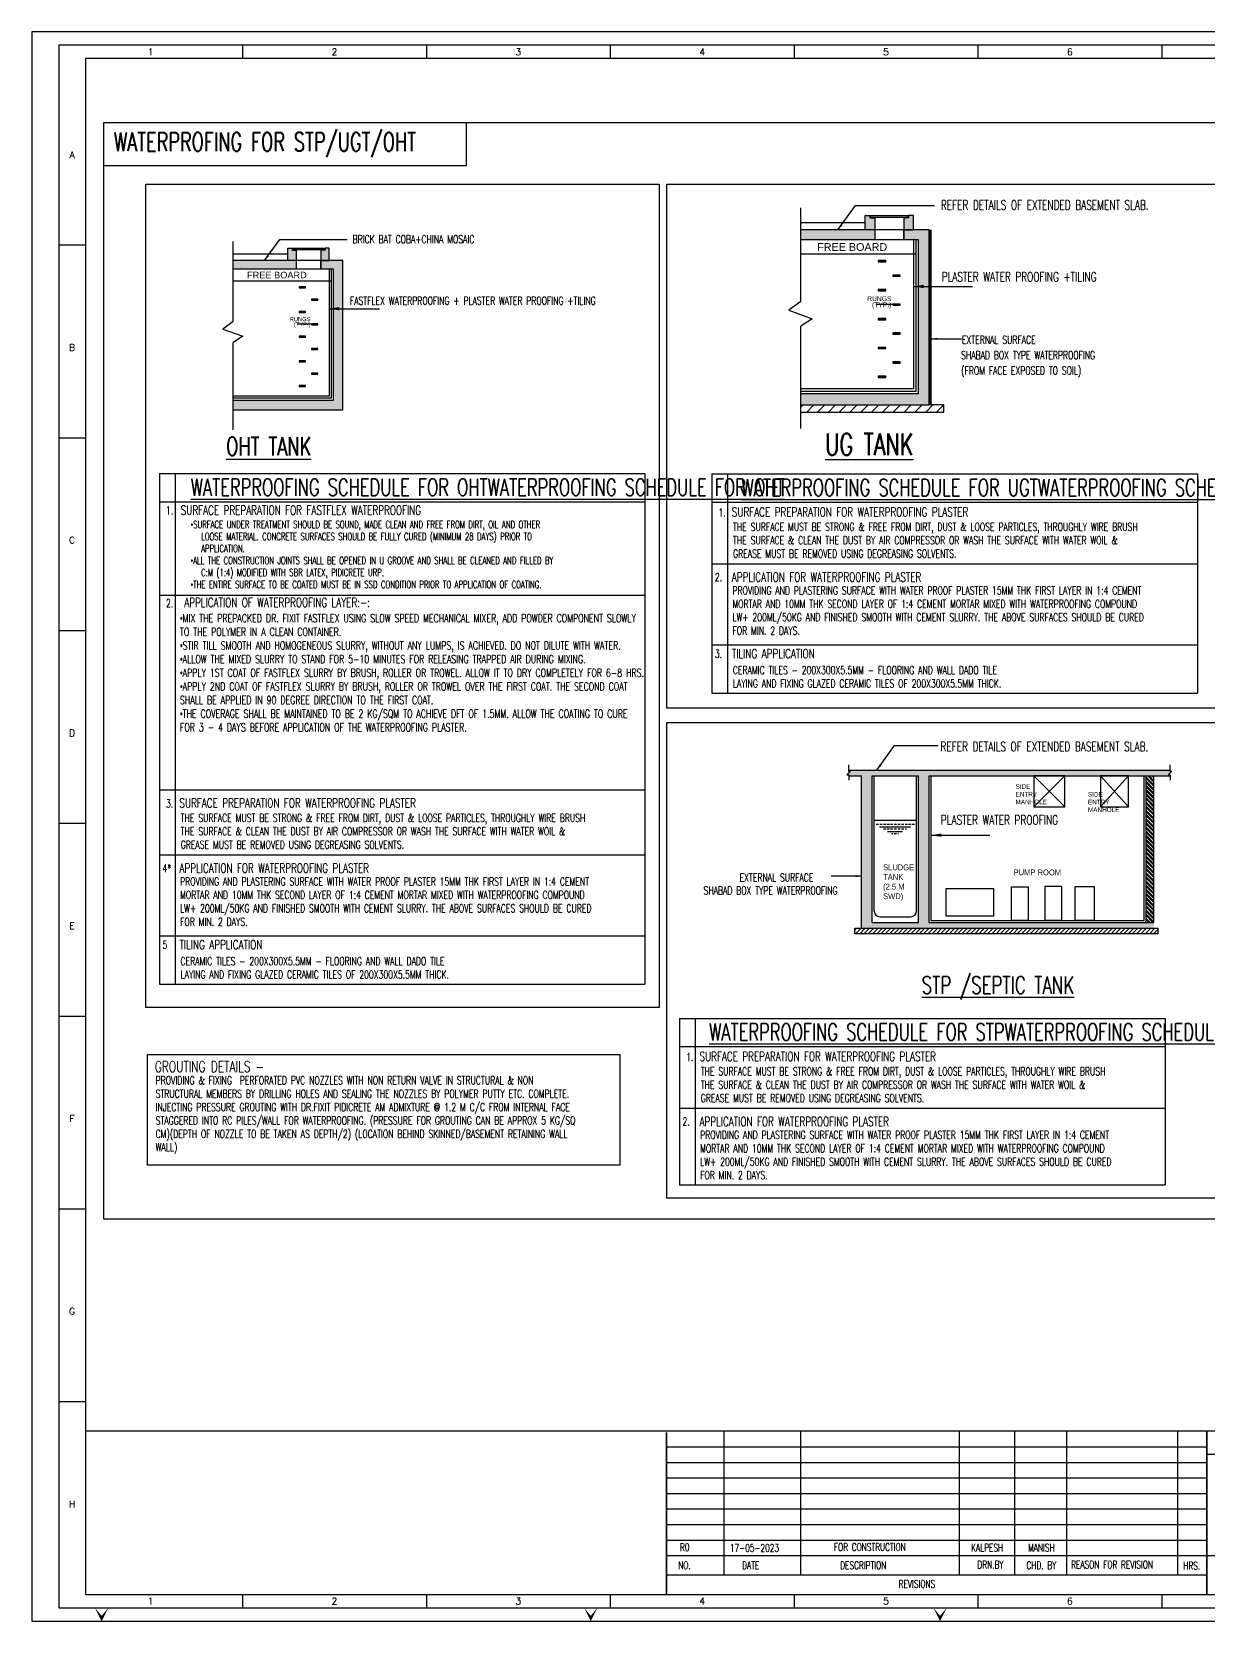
# Model space of a CAD drawing. Header units: inches. Extents: x 119838 to 336563, y 211485 to 250849.
# Drawn here: x 247053 to 275640, y 212218 to 250849 of the extents above; entities that cross this region are included whole.
import ezdxf
from ezdxf.enums import TextEntityAlignment as Align

# ---------------------------------------------------------------- set-up
doc = ezdxf.new("R2010")
doc.units = ezdxf.units.IN
doc.header["$MEASUREMENT"] = 0
for name, color, linetype, lineweight in [('002-Walls', 7, 'Continuous', 30), ('A- BLD-LINE', 7, 'Continuous', 50), ('RL', 231, 'Continuous', 25)]:
    doc.layers.add(name, color=color, linetype=linetype, lineweight=lineweight)
for name, color, linetype in [('009-Columns', 3, 'Continuous'), ('011-Hatch', 251, 'Continuous'), ('BEAM', 4, 'Continuous'), ('Column', 1, 'Continuous'), ('ele-1', 136, 'Continuous'), ('LINE WORK', 4, 'Continuous'), ('NORMAL TEXT', 4, 'Continuous'), ('PL-WATER TANK', 1, 'Continuous'), ('PNA', 8, 'Continuous'), ('S-BRECK LINE', 8, 'Continuous'), ('S-DIM-1', 5, 'Continuous'), ('S-TEXT-1', 4, 'Continuous'), ('S-TITIL', 6, 'Continuous'), ('TABLE FRAME', 5, 'Continuous'), ('TEXT (SHEET)', 4, 'Continuous')]:
    doc.layers.add(name, color=color, linetype=linetype)
doc.styles.add('ARIAL', font='arial.ttf')
doc.styles.add('ARIAL-200', font='arial.ttf', dxfattribs={"width": 0.9, "height": 2})
doc.styles.add('DIMTEXT', font='simplex.shx', dxfattribs={"width": 0.75})
doc.styles.add('ROMANS', font='simplex.shx', dxfattribs={"width": 0.7})
doc.styles.add('ROMANT', font='simplex.shx', dxfattribs={"width": 0.8})
doc.dimstyles.new('dim100', dxfattribs={"dimtxt": 250, "dimasz": 250, "dimexe": 200, "dimexo": 200, "dimgap": 100, "dimtad": 1, "dimdec": 0, "dimzin": 0, "dimdsep": 46, "dimtxsty": 'ROMANS', "dimcen": 0, "dimclrd": 5, "dimclre": 5, "dimclrt": 4, "dimadec": 0, "dimazin": 0, "dimtfac": 1, "dimtdec": 0, "dimtix": 1, "dimtofl": 0, "dimtmove": 2, "dimatfit": 3, "dimfxl": 0, "dimtolj": 1, "dimtzin": 0, "dimlwd": -1, "dimlwe": -1, "dimarcsym": 0})
doc.dimstyles.new('KIRAN', dxfattribs={"dimtxt": 400, "dimasz": 400, "dimexe": 100, "dimexo": 100, "dimgap": 70, "dimtad": 1, "dimdec": 0, "dimzin": 0, "dimdsep": 46, "dimtxsty": 'ROMANT', "dimsah": 1, "dimcen": 0, "dimdle": 100, "dimclrd": 5, "dimclre": 5, "dimclrt": 4, "dimadec": 0, "dimazin": 0, "dimtfac": 1, "dimtdec": 0, "dimtmove": 0, "dimatfit": 3, "dimfxl": 0, "dimfrac": 1, "dimtolj": 1, "dimtzin": 0, "dimarcsym": 0})
doc.dimstyles.new('Mak - U.G. SLEEVE DIM', dxfattribs={"dimscale": 150, "dimtxt": 1, "dimasz": 0.75, "dimexe": 0.3, "dimexo": 0.5, "dimgap": 0.3, "dimtad": 1, "dimdec": 0, "dimrnd": 1, "dimzin": 3, "dimdsep": 46, "dimtxsty": 'DIMTEXT', "dimblk": 'OBLIQUE', "dimcen": 2, "dimdle": 0.3, "dimclrt": 2, "dimadec": 0, "dimazin": 0, "dimtfac": 1, "dimtdec": 0, "dimtix": 1, "dimtmove": 2, "dimatfit": 3, "dimfxl": 0, "dimtolj": 1, "dimtzin": 0, "dimarcsym": 0})

# ---------------------------------------------------------------- blocks, each defined once
blk = doc.blocks.new('FOLDER')
at = {"layer": 'PNA'}
for points in [[(-1250, 2500), (0, 0), (0, 1000)], [(1250, 2500), (0, 0), (0, 1000)]]:
    blk.add_solid(points, dxfattribs=at)
blk = doc.blocks.new('FRP. RUNGS SEC1')
at = {"layer": 'RL', "extrusion": (-2.46732e-11, -2.51086e-08, 1)}
for p, q in [((-79, -4, 0), (-62, 12, 0)), ((-79, 10, 0), (-55, -13, 0)), ((-71, -13, 0), (-45, 12, 0)), ((-64, 12, 0), (-38, -13, 0)), ((-54, -13, 0), (-29, 12, 0)), ((-47, 12, 0), (-22, -13, 0)), ((-37, -13, 0), (-12, 12, 0)), ((-30, 12, 0), (-5, -13, 0)), ((-21, -13, 0), (5, 12, 0)), ((-14, 12, 0), (12, -13, 0)), ((-4, -13, 0), (22, 12, 0)), ((3, 12, 0), (29, -13, 0)), ((13, -13, 0), (39, 12, 0)), ((20, 12, 0), (46, -13, 0)), ((30, -13, 0), (56, 12, 0)), ((37, 12, 0), (63, -13, 0)), ((47, -13, 0), (72, 12, 0)), ((53, 13, 0), (79, -12, 0)), ((64, -13, 0), (79, 2, 0)), ((71, 12, 0), (79, 4, 0))]:
    blk.add_line(p, q, dxfattribs=at)
at = {"layer": 'RL', "elevation": 0}
blk.add_lwpolyline([(-79, -13), (79, -13), (79, 12), (-79, 12)], close=True, dxfattribs=at)
blk = doc.blocks.new('_Oblique')
at = {"color": 0, "linetype": 'ByBlock', "lineweight": -2}
blk.add_line((-0.5, -0.5), (0.5, 0.5), dxfattribs=at)

msp = doc.modelspace()

# ---------------------------------------------------------------- hatches: boundary and pattern name
h = msp.add_hatch()
h.set_pattern_fill('ANSI31', color=9, scale=58.559719, style=0)
h.set_pattern_definition([(45, (248529.85, 241605.98), (-131.4703, 131.4703), [])])
h.paths.add_polyline_path([(265741.1, 241781.7), (265741.1, 241606), (269213.1, 241606), (269213.1, 241781.7)])
h = msp.add_hatch()
h.set_pattern_fill('ANSI31', color=9, scale=585.597194, style=0)
h.set_pattern_definition([(45, (-1400430.135, 144245.046), (-51.7599684, 51.7599684), [])])
h.paths.add_polyline_path([(267056.6, 229059.7), (274420.4, 229059.7), (274420.4, 228923.1), (267056.6, 228923.1)])
at = {"layer": '002-Walls', "linetype": 'Continuous'}
h = msp.add_hatch(dxfattribs=at)
h.set_pattern_fill('ANSI32', color=251, scale=7.495644, angle=270)
h.set_pattern_definition([(315, (-3859833.61, 491196.44), (50.4846027, 50.4846027), []), (315, (-3859833.61, 491162.79), (50.4846027, 50.4846027), [])])
h.paths.add_polyline_path([(274318.7, 232760.7), (274131.3, 232760.7), (274131.3, 229200.3), (274318.7, 229200.3)])
at = {"layer": '009-Columns', "linetype": 'Continuous'}
h = msp.add_hatch(color=251, dxfattribs=at)
h.dxf.hatch_style = 1
h.paths.add_polyline_path([(267538.3, 246325.9), (267538.3, 246033.1), (267304.1, 246033.1), (267304.1, 246384.5), (267421.2, 246384.5), (267421.2, 246325.9)])
h.paths.add_polyline_path([(268241.1, 246325.9), (268241.1, 246033.1), (268475.3, 246033.1), (268475.3, 246384.5), (268358.2, 246384.5), (268358.2, 246325.9)])
h.paths.add_polyline_path([(265741.1, 242051), (265741.1, 241781.7), (268861.8, 241781.7), (268861.8, 246033.1), (268241.1, 246033.1), (268241.1, 245798.9), (268592.4, 245798.9), (268592.4, 242051)])
h.paths.add_polyline_path([(265741.1, 246033.1), (265741.1, 245798.9), (267538.6, 245798.9), (267538.6, 246033.1)])
h = msp.add_hatch(color=251, dxfattribs=at)
h.dxf.hatch_style = 1
h.paths.add_polyline_path([(253478.9, 245540.4), (253478.9, 245290.4), (253278.9, 245290.4), (253278.9, 245590.4), (253378.9, 245590.4), (253378.9, 245540.4)])
h.paths.add_polyline_path([(254078.9, 245540.4), (254078.9, 245290.4), (254278.9, 245290.4), (254278.9, 245590.4), (254178.9, 245590.4), (254178.9, 245540.4)])
h.paths.add_polyline_path([(251944.4, 241890.4), (251944.4, 241660.4), (254608.9, 241660.4), (254608.9, 245290.4), (254078.9, 245290.4), (254078.9, 245090.4), (254378.9, 245090.4), (254378.9, 241890.4)])
h.paths.add_polyline_path([(251944.4, 245290.4), (251944.4, 245090.4), (253479.2, 245090.4), (253479.2, 245290.4)])
at = {"layer": '011-Hatch', "linetype": 'Continuous'}
h = msp.add_hatch(color=251, dxfattribs=at)
h.dxf.hatch_style = 1
h.paths.add_polyline_path([(268856.2, 232760.7), (269605.8, 232760.7), (274717.7, 232760.7), (274717.7, 232787.3), (274664.2, 232787.3), (274758.4, 232875), (274709.2, 232875), (274709.2, 232901.3), (266900.7, 232901.3), (266900.7, 232875), (266949.9, 232875), (266855.7, 232787.3), (266909.2, 232787.3), (266909.2, 232760.7), (267216.5, 232760.7), (267216.5, 229059.7), (274318.7, 229059.7), (274318.7, 229200.3), (268856.2, 229200.3)])
h.paths.add_polyline_path([(268598.6, 229200.3), (267474.2, 229200.3), (267474.2, 232760.7), (268598.6, 232760.7)], flags=16)
h.paths.add_polyline_path([(268551.7, 229481.4, -0.4142136), (268411.2, 229340.8), (267661.6, 229340.8, -0.4142136), (267521.1, 229481.4), (267521.1, 231683.2), (268551.7, 231683.2)], flags=0)
h.paths.add_polyline_path([(267694.2, 229683.7), (268493.9, 229683.7), (268493.9, 230680.8), (267694.2, 230680.8)], flags=8)
at = {"layer": 'PL-WATER TANK'}
h = msp.add_hatch(dxfattribs=at)
h.set_pattern_fill('ANSI33', color=4, scale=468.477755, angle=135)
h.set_pattern_definition([(180, (-405514.8, 126587.93), (-2e-14, -117.119439), []), (180, (-405573.36, 126646.49), (-2e-14, -117.119439), [58.55972, -29.27986])])
h.paths.add_polyline_path([(268027.2, 231299.2), (268544.5, 231612), (267509.8, 231612)])

# ---------------------------------------------------------------- linework, layer by layer
at = {"color": 1}
for p, q in [((301317, 216834.4), (248359.4, 216834.4)), ((262478.1, 213813.4), (275655.3, 213813.4)), ((262478.1, 213343.7), (275607.7, 213343.7))]:
    msp.add_line(p, q, dxfattribs=at)
at = {"color": 5, "linetype": 'ByBlock', "lineweight": -2}
for p, q in [((263879.5, 213343.7), (263879.5, 216834.4)), ((265742.9, 213343.7), (265742.9, 216834.4)), ((269597.5, 213343.7), (269597.5, 216834.4)), ((270940.1, 213343.7), (270940.1, 216834.4)), ((272203.7, 213343.7), (272203.7, 216834.4)), ((262478.1, 216456.8), (275607.7, 216456.8)), ((262478.1, 216079.1), (275607.7, 216079.1)), ((262478.1, 215701.5), (275607.7, 215701.5)), ((262478.1, 215323.9), (275607.7, 215323.9)), ((262478.1, 214946.3), (275607.7, 214946.3)), ((262478.1, 214568.6), (275607.7, 214568.6)), ((262478.1, 214191), (275607.7, 214191))]:
    msp.add_line(p, q, dxfattribs=at)
at = {"flags": 128}
msp.add_lwpolyline([(247053.4, 212217.5), (301970, 212217.5), (301970, 250849), (247053.4, 250849)], close=True, dxfattribs=at)
at = {"color": 2}
for points in [[(268885.2, 241781.7), (268885.2, 246033.1)], [(268908.6, 241781.7), (268908.6, 246033.1)]]:
    msp.add_lwpolyline(points, dxfattribs=at)
at = {"color": 1, "const_width": 37.6, "elevation": 0}
msp.add_lwpolyline([(262478.1, 212852.3), (262478.1, 216807.3)], dxfattribs=at)
at = {"color": 1, "const_width": 37.6}
for points in [[(275607.7, 212870.8), (275607.7, 216834.4)], [(275607.7, 216273.1), (286106.8, 216273.1)], [(275607.7, 213810.1), (286106.8, 213810.1)]]:
    msp.add_lwpolyline(points, dxfattribs=at)
at = {"layer": '002-Walls', "linetype": 'Continuous'}
for p, q in [((274131.3, 229200.3), (274131.3, 232760.7)), ((274318.7, 229200.3), (274318.7, 232760.7))]:
    msp.add_line(p, q, dxfattribs=at)
at = {"layer": '002-Walls', "color": 1, "linetype": 'Continuous'}
for points in [[(268241.1, 246033.1), (267538.6, 246033.1), (267538.6, 245798.9), (268241.1, 245798.9)], [(254078.9, 245290.4), (253479.2, 245290.4), (253479.2, 245090.4), (254078.9, 245090.4)]]:
    msp.add_lwpolyline(points, close=True, dxfattribs=at)
at = {"layer": '002-Walls', "color": 6, "linetype": 'Continuous'}
msp.add_lwpolyline([(268903.1, 232760.7), (268903.1, 229247.1), (274084.4, 229247.1), (274084.4, 232760.7)], dxfattribs=at)
at = {"layer": '009-Columns', "linetype": 'Continuous'}
for p, q in [((267538.6, 246033.1, 0), (265741.1, 246033.1, 0)), ((267538.6, 246033.1, 0), (267538.6, 245798.9, 0)), ((268861.8, 246033.1), (268241.1, 246033.1, 0)), ((268861.8, 241781.7), (268861.8, 246033.1)), ((253479.2, 245290.4, 0), (251944.4, 245290.4, 0)), ((253479.2, 245290.4, 0), (253479.2, 245090.4, 0)), ((254608.9, 245290.4), (254078.9, 245290.4, 0)), ((254608.9, 241660.4), (254608.9, 245290.4)), ((251944.4, 241660.4), (254608.9, 241660.4)), ((265741.1, 241781.7), (268861.8, 241781.7))]:
    msp.add_line(p, q, dxfattribs=at)
for points in [[(267538.3, 246325.9), (267538.3, 246033.1), (267304.1, 246033.1), (267304.1, 246384.5), (267421.2, 246384.5), (267421.2, 246325.9)], [(268241.1, 246325.9), (268241.1, 246033.1), (268475.3, 246033.1), (268475.3, 246384.5), (268358.2, 246384.5), (268358.2, 246325.9)], [(253478.9, 245540.4), (253478.9, 245290.4), (253278.9, 245290.4), (253278.9, 245590.4), (253378.9, 245590.4), (253378.9, 245540.4)], [(254078.9, 245540.4), (254078.9, 245290.4), (254278.9, 245290.4), (254278.9, 245590.4), (254178.9, 245590.4), (254178.9, 245540.4)]]:
    msp.add_lwpolyline(points, close=True, dxfattribs=at)
for points in [[(268241.1, 246033.1), (268241.1, 245798.9), (268592.4, 245798.9), (268592.4, 242051), (265741.1, 242051)], [(265741.1, 245798.9), (267538.6, 245798.9)], [(254078.9, 245290.4), (254078.9, 245090.4), (254378.9, 245090.4), (254378.9, 241890.4), (251944.4, 241890.4)], [(251944.4, 245090.4), (253479.2, 245090.4)]]:
    msp.add_lwpolyline(points, dxfattribs=at)
at = {"layer": 'BEAM', "color": 0}
for points in [[(248800.8, 248647.4), (257610.2, 248647.4), (257610.2, 247593.7), (248800.8, 247593.7)], [(248800.8, 248647.4), (276411.8, 248647.4), (276411.8, 221991.8), (248800.8, 221991.8)], [(262294.7, 227134), (249827.9, 227134), (249827.9, 247143.6), (262294.7, 247143.6)], [(262481.5, 247143.6), (275848.6, 247143.6), (275848.6, 234406.1), (262481.5, 234406.1)], [(262481.5, 234058.1), (275848.6, 234058.1), (275848.6, 222496.9), (262481.5, 222496.9)], [(249868.6, 225992), (261340, 225992), (261340, 223299), (249868.6, 223299)]]:
    msp.add_lwpolyline(points, close=True, dxfattribs=at)
at = {"layer": 'Column'}
for p, q in [((266900.7, 232901.3), (274709.2, 232901.3)), ((266909.2, 232760.7), (267216.5, 232760.7)), ((267216.5, 229059.7), (267216.5, 232760.7)), ((267474.2, 232760.7), (268598.6, 232760.7)), ((267474.2, 229200.3), (267474.2, 232760.7)), ((268598.6, 229200.3), (268598.6, 232760.7)), ((268856.2, 232760.7), (274717.7, 232760.7)), ((268856.2, 229200.3), (268856.2, 232760.7)), ((267474.2, 229200.3), (268598.6, 229200.3)), ((268856.2, 229200.3), (274318.7, 229200.3)), ((267216.5, 229059.7), (274318.7, 229059.7))]:
    msp.add_line(p, q, dxfattribs=at)
at = {"layer": 'ele-1', "linetype": 'Continuous'}
for p, q in [((267304.1, 246208.8, 0), (265741.1, 246208.8, 0)), ((267538.3, 246033.1, 0), (265741.1, 246033.1, 0)), ((253278.9, 245440.4, 0), (251944.4, 245440.4, 0)), ((253478.9, 245290.4, 0), (251944.4, 245290.4, 0)), ((267521.1, 229481.4), (267521.1, 232760.7)), ((268551.7, 229481.4), (268551.7, 232760.7)), ((271407.1, 232011.2), (272156.7, 232760.7)), ((272156.7, 232011.2), (271407.1, 232760.7)), ((273022.2, 232011.2), (273705, 232760.7)), ((273705, 232011.2), (273022.2, 232760.7)), ((267521.1, 231683.2), (268551.7, 231683.2)), ((267661.6, 229340.8), (268411.2, 229340.8))]:
    msp.add_line(p, q, dxfattribs=at)
for points in [[(267432.9, 246384.5), (268346.5, 246384.5), (268346.5, 246331.7), (267432.9, 246331.7)], [(253388.9, 245590.4), (254168.9, 245590.4), (254168.9, 245545.4), (253388.9, 245545.4)], [(271407.1, 232011.2), (272156.7, 232011.2), (272156.7, 232760.7), (271407.1, 232760.7)], [(273022.2, 232011.2), (273705, 232011.2), (273705, 232760.7), (273022.2, 232760.7)], [(269272.5, 230026.4), (270420.8, 230026.4), (270420.8, 229354.1), (269272.5, 229354.1)], [(270859.9, 230068.6), (271262.3, 230068.6), (271262.3, 229247.1), (270859.9, 229247.1)], [(271675.3, 230083.4), (272071.5, 230083.4), (272071.5, 229247.1), (271675.3, 229247.1)], [(272406.1, 230074.6), (272872.7, 230074.6), (272872.7, 229247.1), (272406.1, 229247.1)]]:
    msp.add_lwpolyline(points, close=True, dxfattribs=at)
for points in [[(266900.7, 233029), (266900.7, 232875), (266949.9, 232875), (266855.7, 232787.3), (266909.2, 232787.3), (266909.2, 232656.8)], [(274709.2, 233029), (274709.2, 232875), (274758.4, 232875), (274664.2, 232787.3), (274717.7, 232787.3), (274717.7, 232656.8)]]:
    msp.add_lwpolyline(points, dxfattribs=at)
for centre, start, end in [((267661.6, 229481.4), 180, 270), ((268411.2, 229481.4), 270, 0)]:
    msp.add_arc(centre, 140.5, start, end, dxfattribs=at)
at = {"layer": 'LINE WORK'}
for p, q in [((250157.4, 240109.1), (261954.1, 240109.1)), ((250157.4, 240109.1), (250157.4, 227697.2)), ((250535.4, 240109.1), (250535.4, 227697.2)), ((261954.1, 240109.1), (261954.1, 227697.2)), ((263580, 240103, 3186.2), (275376.6, 240103, 3186.2)), ((263580, 240103, 3186.2), (263580, 234770.8, 3186.2)), ((263957.9, 240103, 3186.2), (263957.9, 234770.8, 3186.2)), ((275376.6, 240103, 3186.2), (275376.6, 234770.8, 3186.2)), ((250157.4, 239421.1), (261954.1, 239421.1)), ((263580, 239415.1, 3186.2), (275376.6, 239415.1, 3186.2)), ((263580, 237920.2, 3186.2), (275376.6, 237920.2, 3186.2)), ((263580, 235950.3, 3186.2), (275376.6, 235950.3, 3186.2)), ((263580, 234770.8, 3186.2), (275376.6, 234770.8, 3186.2)), ((250157.4, 232428.2), (261954.1, 232428.2)), ((250157.4, 230846.5), (261954.1, 230846.5)), ((250157.4, 228876.6), (261954.1, 228876.6)), ((250157.4, 227697.2), (261954.1, 227697.2)), ((262795, 226870.2), (274591.7, 226870.2)), ((262795, 226870.2), (262795, 222826.7)), ((263173, 226870.2), (263173, 222826.7)), ((274591.7, 226870.2), (274591.7, 222826.7)), ((262795, 226182.2), (274591.7, 226182.2)), ((262795, 224687.3), (274591.7, 224687.3)), ((262795, 222826.7), (274591.7, 222826.7))]:
    msp.add_line(p, q, dxfattribs=at)
at = {"layer": 'LINE WORK', "color": 0, "linetype": 'Continuous'}
msp.add_line((250157.4, 237154.3), (261954.1, 237154.3), dxfattribs=at)
at = {"layer": 'LINE WORK'}
msp.add_lwpolyline([(267056.6, 229059.7), (274420.4, 229059.7), (274420.4, 228923.1), (267056.6, 228923.1)], close=True, dxfattribs=at)
at = {"layer": 'PL-WATER TANK', "color": 6}
for points in [[(268533.9, 245798.9), (268533.9, 242109.6), (265741.1, 242109.6)], [(268475.3, 245798.9), (268475.3, 242168.2), (265741.1, 242168.2)], [(254328.9, 245090.4), (254328.9, 241940.4), (251944.4, 241940.4)], [(254278.9, 245090.4), (254278.9, 241990.4), (251944.4, 241990.4)]]:
    msp.add_lwpolyline(points, dxfattribs=at)
at = {"layer": 'PL-WATER TANK', "color": 4}
for points in [[(268533.9, 245447.5), (265741.1, 245447.5)], [(254328.9, 244790.4), (251944.4, 244790.4)]]:
    msp.add_lwpolyline(points, dxfattribs=at)
at = {"layer": 'PL-WATER TANK'}
msp.add_lwpolyline([(265741.1, 241606), (268861.8, 241606), (269213.1, 241606), (269213.1, 241781.7), (268861.8, 241781.7)], dxfattribs=at)
at = {"layer": 'PNA'}
for p, q in [((252173.9, 250522.5), (252173.9, 250196)), ((256641.5, 250522.5), (256641.5, 250196)), ((261109, 250522.5), (261109, 250196)), ((265576.6, 250522.5), (265576.6, 250196)), ((270044.1, 250522.5), (270044.1, 250196)), ((274511.7, 250522.5), (274511.7, 250196)), ((247706.4, 245667), (248359.4, 245667)), ((247706.4, 240981.8), (248359.4, 240981.8)), ((247706.4, 236296.6), (248359.4, 236296.6)), ((247706.4, 231611.4), (248359.4, 231611.4)), ((247706.4, 226926.2), (248359.4, 226926.2)), ((247706.4, 222240.9), (248359.4, 222240.9)), ((247706.4, 217555.7), (248359.4, 217555.7)), ((252173.9, 212870.5), (252173.9, 212544)), ((256641.5, 212870.5), (256641.5, 212544)), ((261109, 212870.5), (261109, 212544)), ((265576.6, 212870.5), (265576.6, 212544)), ((270044.1, 212870.5), (270044.1, 212544)), ((274511.7, 212870.5), (274511.7, 212544))]:
    msp.add_line(p, q, dxfattribs=at)
at = {"layer": 'PNA', "color": 1}
for points in [[(247706.4, 212544), (301643.5, 212544), (301643.5, 250522.5), (247706.4, 250522.5)], [(248359.4, 212870.5), (301317, 212870.5), (301317, 250196), (248359.4, 250196)]]:
    msp.add_lwpolyline(points, close=True, dxfattribs=at)
at = {"layer": 'S-BRECK LINE', "linetype": 'Continuous'}
for p, q in [((265741.1, 244292.4), (265741.1, 246571.7)), ((251944.4, 243804.2), (251944.4, 245750.3)), ((265741.1, 244292.4), (265452.5, 244079, 0)), ((251944.4, 243804.2), (251698, 243621.9, 0)), ((265452.5, 244079, 0), (266020.6, 243876, 0)), ((266020.6, 243876, 0), (265741.1, 243693.8)), ((251698, 243621.9, 0), (252183.1, 243448.6, 0)), ((252183.1, 243448.6, 0), (251944.4, 243293)), ((265741.1, 241208.5), (265741.1, 243693.8)), ((251944.4, 241171), (251944.4, 243293))]:
    msp.add_line(p, q, dxfattribs=at)
at = {"layer": 'TABLE FRAME'}
msp.add_line((274901.1, 213343.7), (274901.1, 216834.4), dxfattribs=at)

# ---------------------------------------------------------------- block references
at = {"layer": 'PNA', "xscale": 0.1305983776706629, "yscale": 0.1305983776706629, "zscale": 0.1305983776706629}
for p in [(248751.2, 212217.5), (260635.6, 212217.5), (269124.5, 212217.5)]:
    msp.add_blockref('FOLDER', p, dxfattribs=at)
at = {"layer": 'RL', "extrusion": (-4.82372e-07, 2.94954e-11, -1), "xscale": -1.171194387890871, "yscale": 1.171194387890874, "zscale": 1.171194387890871, "rotation": 0.003528277958837478}
for p in [(-267714.3, 245272.3, -3186.4), (-268065.6, 244921, -3186.4), (-267714.2, 244569.6, -3186.4), (-268065.6, 244218.2, -3186.4), (-267714.2, 243866.9, -3186.4), (-268065.5, 243515.5, -3186.4), (-267714.2, 243164.2, -3186.4), (-268065.5, 242812.8, -3186.4), (-267714.2, 242461.5, -3186.4)]:
    msp.add_blockref('FRP. RUNGS SEC1', p, dxfattribs=at)
at = {"layer": 'RL', "extrusion": (-4.82372e-07, 2.94954e-11, -1), "xscale": -1, "rotation": 0.003528277958837478}
for p in [(-253629.2, 244640.8, -2720.6), (-253929.2, 244340.8, -2720.6), (-253629.1, 244040.8, -2720.6), (-253629.1, 243440.8, -2720.6), (-253929.1, 243740.8, -2720.6), (-253929.1, 243140.8, -2720.6), (-253629.1, 242840.8, -2720.6), (-253629.1, 242240.8, -2720.6), (-253929.1, 242540.8, -2720.6)]:
    msp.add_blockref('FRP. RUNGS SEC1', p, dxfattribs=at)

# ---------------------------------------------------------------- texts
at = {"layer": 'A- BLD-LINE', "attachment_point": 1, "style": 'ARIAL-200'}
for s, insert, char_height, width in [('SIDE ENTRY MANHOLE', (270959.3, 232560.5), 112.435, 1.463), ('SIDE ENTRY MANHOLE', (272718.8, 232371.3), 112.435, 1.463), ('SLUDGE\\PTANK \\P(2.5 M \\PSWD)', (267740.1, 230610.9), 140.54, 1533.641), ('PUMP ROOM', (270911.8, 230488.2), 140.54, 1264.203)]:
    msp.add_mtext(s, dxfattribs=dict(at, insert=insert, char_height=char_height, width=width))
at = {"layer": 'BEAM', "color": 0, "insert": (249047.3, 248400.4), "char_height": 450, "width": 9895.95, "attachment_point": 1, "style": 'ROMANS'}
msp.add_mtext('WATERPROFING FOR STP/UGT/OHT', dxfattribs=at)
at = {"layer": 'LINE WORK', "attachment_point": 1, "style": 'ROMANS'}
for s, insert, char_height, width in [('{\\fSymbol|b0|i0|c2|p18;\\W5.63064; }{\\fSymbol|b0|i0|c2|p18;\\C4;·}{\\C4;SURFACE UNDER TREATMENT SHOULD BE SOUND, MADE CLEAN AND FREE FROM DIRT, OIL AND OTHER}\\P{\\Fsimplex.shx;\\W2.38176; }{\\C4;    LOOSE MATERIAL. CONCRETE SURFACES SHOULD BE FULLY CURED (MINIMUM 28 DAYS) PRIOR TO }\\P{\\Fsimplex.shx;\\W2.38176; }{\\C4;    APPLICATION.}\\P{\\fSymbol|b0|i0|c2|p18;\\W5.63064; }{\\fSymbol|b0|i0|c2|p18;\\C4;·}{\\C4;ALL THE CONSTRUCTION JOINTS SHALL BE OPENED IN U GROOVE AND SHALL BE CLEANED AND FILLED BY  }\\P{\\Fsimplex.shx;\\W2.38176; }{\\C4;    C:M (1:4) MODIFIED WITH SBR LATEX, PIDICRETE URP.}\\P{\\fSymbol|b0|i0|c2|p18;\\W5.63064; }{\\fSymbol|b0|i0|c2|p18;\\C4;·}{\\C4;THE ENTIRE SURFACE TO BE COATED MUST BE IN SSD CONDITION PRIOR TO APPLICATION OF COATING.}', (250546.8, 238961.5), 175, 10978.398), ('THE SURFACE MUST BE STRONG & FREE FROM DIRT, DUST & LOOSE PARTICLES, THROUGHLY WIRE BRUSH THE SURFACE & CLEAN THE DUST BY AIR COMPRESSOR OR WASH THE SURFACE WITH WATER WOIL & GREASE MUST BE REMOVED USING DEGREASING SOLVENTS.', (264094.5, 238913.1, 3186.2), 195.1991, 10695.711), ('PROVIDING AND PLASTERING SURFACE WITH WATER PROOF PLASTER 15MM THK FIRST LAYER IN 1:4 CEMENT MORTAR AND 10MM THK SECOND LAYER OF 1:4 CEMENT MORTAR MIXED WITH WATERPROOFING COMPOUND LW+ 200ML/50KG AND FINISHED SMOOTH WITH CEMENT SLURRY. THE ABOVE SURFACES SHOULD BE CURED FOR MIN. 2 DAYS.', (264079.4, 237366.6, 3186.2), 195.1991, 11064.957), ('{\\fSymbol|b0|i0|c2|p18;\\C4;·}MIX THE PREPACKED DR. FIXIT FASTFLEX USING SLOW SPEED MECHANICAL MIXER, ADD POWDER COMPONENT SLOWLY TO THE POLYMER IN A CLEAN CONTAINER.\\P{\\fSymbol|b0|i0|c2|p18;\\C4;·}STIR TILL SMOOTH AND HOMOGENEOUS SLURRY, WITHOUT ANY LUMPS, IS ACHIEVED. DO NOT DILUTE WITH WATER.\\P{\\fSymbol|b0|i0|c2|p18;\\C4;·}ALLOW THE MIXED SLURRY TO STAND FOR 5-10 MINUTES FOR RELEASING TRAPPED AIR DURING MIXING.\\P{\\fSymbol|b0|i0|c2|p18;\\C4;·}APPLY 1ST COAT OF FASTFLEX SLURRY BY BRUSH, ROLLER OR TROWEL. ALLOW IT TO DRY COMPLETELY FOR 6-8 HRS.\\P{\\fSymbol|b0|i0|c2|p18;\\C4;·}APPLY 2ND COAT OF FASTFLEX SLURRY BY BRUSH, ROLLER OR TROWEL OVER THE FIRST COAT. THE SECOND COAT SHALL BE APPLIED IN 90 DEGREE DIRECTION TO THE FIRST COAT.\\P{\\fSymbol|b0|i0|c2|p18;\\C4;·}THE COVERAGE SHALL BE MAINTAINED TO BE 2 KG/SQM TO ACHIEVE DFT OF 1.5MM. ALLOW THE COATING TO CURE FOR 3 - 4 DAYS BEFORE APPLICATION OF THE WATERPROOFING PLASTER.', (250654.1, 236694.7), 198.8794, 11297.808), ('CERAMIC TILES - 200X300X5.5MM - FLOORING AND WALL DADO TILE\\PLAYING AND FIXING GLAZED CERAMIC TILES OF 200X300X5.5MM THICK.', (264089, 235431.3, 3186.2), 195.199, 11064.957), ('THE SURFACE MUST BE STRONG & FREE FROM DIRT, DUST & LOOSE PARTICLES, THROUGHLY WIRE BRUSH THE SURFACE & CLEAN THE DUST BY AIR COMPRESSOR OR WASH THE SURFACE WITH WATER WOIL & GREASE MUST BE REMOVED USING DEGREASING SOLVENTS.', (250671.9, 231839.4), 195.1991, 10695.711), ('PROVIDING AND PLASTERING SURFACE WITH WATER PROOF PLASTER 15MM THK FIRST LAYER IN 1:4 CEMENT MORTAR AND 10MM THK SECOND LAYER OF 1:4 CEMENT MORTAR MIXED WITH WATERPROOFING COMPOUND LW+ 200ML/50KG AND FINISHED SMOOTH WITH CEMENT SLURRY. THE ABOVE SURFACES SHOULD BE CURED FOR MIN. 2 DAYS.', (250656.8, 230292.9), 195.1991, 11064.957), ('CERAMIC TILES - 200X300X5.5MM - FLOORING AND WALL DADO TILE\\PLAYING AND FIXING GLAZED CERAMIC TILES OF 200X300X5.5MM THICK.', (250666.5, 228357.6), 195.199, 11064.957), ('THE SURFACE MUST BE STRONG & FREE FROM DIRT, DUST & LOOSE PARTICLES, THROUGHLY WIRE BRUSH THE SURFACE & CLEAN THE DUST BY AIR COMPRESSOR OR WASH THE SURFACE WITH WATER WOIL & GREASE MUST BE REMOVED USING DEGREASING SOLVENTS.', (263309.5, 225680.3), 195.1991, 10695.711), ('PROVIDING & FIXING  PERFORATED PVC NOZZLES WITH NON RETURN VALVE IN STRUCTURAL & NON STRUCTURAL MEMBERS BY DRILLING HOLES AND SEALING THE NOZZLES BY POLYMER PUTTY ETC. COMPLETE. INJECTING PRESSURE GROUTING WITH DR.FIXIT PIDICRETE AM ADMIXTURE @ 1.2 M C/C FROM INTERNAL FACE STAGGERED INTO RC PILES/WALL FOR WATERPROOFING. (PRESSURE FOR GROUTING CAN BE APPROX 5 KG/SQ CM)(DEPTH OF NOZZLE TO BE TAKEN AS DEPTH/2) (LOCATION BEHIND SKINNED/BASEMENT RETAINING WALL WALL) ', (250062.6, 225461), 195.1991, 11064.957), ('PROVIDING AND PLASTERING SURFACE WITH WATER PROOF PLASTER 15MM THK FIRST LAYER IN 1:4 CEMENT MORTAR AND 10MM THK SECOND LAYER OF 1:4 CEMENT MORTAR MIXED WITH WATERPROOFING COMPOUND LW+ 200ML/50KG AND FINISHED SMOOTH WITH CEMENT SLURRY. THE ABOVE SURFACES SHOULD BE CURED FOR MIN. 2 DAYS.', (263294.4, 224133.8), 195.1991, 11064.957)]:
    msp.add_mtext(s, dxfattribs=dict(at, insert=insert, char_height=char_height, width=width))
at = {"layer": 'NORMAL TEXT', "style": 'ROMANS', "width": 0.7}
for s, p in [('EXTERNAL SURFACE', (269656.6, 243265.6)), ('SHABAD BOX TYPE WATERPROOFING', (269638.6, 242891.4)), ('(FROM FACE EXPOSED TO SOIL)', (269638.6, 242516.6)), ('EXTERNAL SURFACE', (264254.9, 230195.6, -3186.2)), ('SHABAD BOX TYPE WATERPROOFING', (263378.4, 229880.3, -3186.2))]:
    msp.add_text(s, height=194.444, dxfattribs=at).set_placement(p)
at = {"layer": 'NORMAL TEXT', "attachment_point": 1, "style": 'ROMANS'}
for s, insert, char_height, width in [('REFER DETAILS OF EXTENDED BASEMENT SLAB.', (269144.3, 246753.1, 0), 227.732, 10879.003), ('BRICK BAT COBA+CHINA MOSAIC', (254850.2, 245905.1, 0), 194.444, 3520.895), (' PLASTER WATER PROOFING +TILING', (269053.8, 245008.5, 0), 227.732, 10879.003), ('FASTFLEX WATERPROOFING + PLASTER WATER PROOFING +TILING', (254782.9, 244410.2, 0), 194.444, 9288.811), ('REFER DETAILS OF EXTENDED BASEMENT SLAB.', (269135, 233591.7, 0), 227.732, 10879.003), ('PLASTER WATER PROOFING ', (269143.3, 231805.9, 0), 227.732, 10879.003)]:
    msp.add_mtext(s, dxfattribs=dict(at, insert=insert, char_height=char_height, width=width))
at = {"layer": 'PL-WATER TANK', "color": 7, "attachment_point": 3, "style": 'ARIAL'}
for insert, char_height, width in [((267839.8, 245712.3), 187.391, 2716.169), ((253736.3, 245016.5), 160, 2319.144)]:
    msp.add_mtext(' FREE BOARD', dxfattribs=dict(at, insert=insert, char_height=char_height, width=width))
at = {"layer": 'PNA', "style": 'ROMANS'}
for s, p in [('1', (249940.7, 250359.3)), ('2', (254408.3, 250359.3)), ('3', (258875.8, 250359.3)), ('4', (263343.4, 250359.3)), ('5', (267810.9, 250359.3)), ('6', (272278.5, 250359.3)), ('A', (248032.9, 247861.6)), ('B', (248032.9, 243176.3)), ('C', (248032.9, 238491.1)), ('D', (248032.9, 233805.9)), ('E', (248032.9, 229120.7)), ('F', (248032.9, 224435.5)), ('G', (248032.9, 219750.3)), ('H', (248032.9, 215065)), ('1', (249940.7, 212707.3)), ('2', (254408.3, 212707.3)), ('3', (258875.8, 212707.3)), ('4', (263343.4, 212707.3)), ('5', (267810.9, 212707.3)), ('6', (272278.5, 212707.3))]:
    msp.add_text(s, height=163.2, dxfattribs=at).set_placement(p, align=Align.MIDDLE)
at = {"layer": 'RL', "attachment_point": 3, "line_spacing_factor": 0.769231, "style": 'ARIAL'}
for insert, char_height, width in [((267944.3, 244421.5, 3186.2), 117.12, 875.239), ((253825.5, 243914.3, 2720.5), 100, 747.305)]:
    msp.add_mtext('RUNGS\\P(TYP.)', dxfattribs=dict(at, insert=insert, char_height=char_height, width=width))
at = {"layer": 'S-TEXT-1', "linetype": 'Continuous', "char_height": 195.2, "width": 553.751, "attachment_point": 1, "style": 'ROMANS'}
for s, insert in [('1.', (250314.9, 239313.9)), ('1.', (263737.5, 239261.2, 3186.2)), ('2.', (263651.4, 237691.2, 3186.2)), ('2.', (250314.9, 237056.5)), ('3.', (263651.4, 235829.5, 3186.2)), ('3.', (250314.9, 232187.5)), ('4*', (250228.8, 230617.5)), ('5', (250228.8, 228755.8)), ('1.', (262952.5, 226028.3)), ('2.', (262866.4, 224458.3))]:
    msp.add_mtext(s, dxfattribs=dict(at, insert=insert))
at = {"layer": 'S-TITIL', "style": 'ROMANS', "width": 0.7}
for s, height, p in [('%%UUG TANK', 527.04, (266331.1, 240557.3, 0)), ('%%UOHT TANK', 450, (251776.8, 240549.6, 0)), ('%%USTP /SEPTIC TANK', 421.63, (268679.2, 227466.7))]:
    msp.add_text(s, height=height, dxfattribs=at).set_placement(p)
at = {"layer": 'S-TITIL', "color": 2, "style": 'ROMANS', "width": 0.7}
for s, height, p in [('SURFACE PREPARATION FOR FASTFLEX WATERPROOFING', 223.739, (250673.3, 239109.1)), ('SURFACE PREPARATION FOR WATERPROOFING PLASTER', 223.739, (264064.3, 239065.6, 3186.2)), ('APPLICATION FOR WATERPROOFING PLASTER', 223.739, (264064.3, 237483.9, 3186.2)), ('APPLICATION OF WATERPROOFING LAYER:-:', 223.739, (250759.7, 236866.7)), ('TILING APPLICATION', 223.739, (264064.3, 235622.3, 3186.2)), ('SURFACE PREPARATION FOR WATERPROOFING PLASTER', 223.739, (250641.7, 231991.9)), ('APPLICATION FOR WATERPROOFING PLASTER', 223.739, (250641.7, 230410.3)), ('TILING APPLICATION', 223.739, (250641.7, 228548.6)), ('SURFACE PREPARATION FOR WATERPROOFING PLASTER', 223.739, (263279.3, 225832.8)), ('GROUTING DETAILS - ', 268.487, (250044.3, 225562.9)), ('APPLICATION FOR WATERPROOFING PLASTER', 223.739, (263279.3, 224251.1))]:
    msp.add_text(s, height=height, dxfattribs=at).set_placement(p)
at = {"layer": 'S-TITIL', "char_height": 412.5, "width": 19460.483, "attachment_point": 1, "style": 'ROMANS'}
for s, insert in [('{\\Fsimplex.shx;\\W1.57895; }{\\L WATERPROOFING SCHEDULE FOR OHTWATERPROOFING SCHEDULE FOR OHT}', (250272.1, 239983.8)), ('{\\Fsimplex.shx;\\W1.57895; }{\\L WATERPROOFING SCHEDULE FOR UGTWATERPROOFING SCHEDULE FOR UGT}', (263654.5, 239977.8, 3186.2)), ('{\\Fsimplex.shx;\\W1.57895; }{\\L WATERPROOFING SCHEDULE FOR STPWATERPROOFING SCHEDULE FOR STP}', (262869.6, 226744.9))]:
    msp.add_mtext(s, dxfattribs=dict(at, insert=insert))
at = {"layer": 'TEXT (SHEET)', "color": 4, "style": 'ROMANS', "width": 0.7}
for s, height, p in [('R0', 187.86, (262921.4, 214016.2)), ('17-05-2023', 187.86, (264614.6, 213999.7)), ('KALPESH', 187.86, (270268.8, 214002.2, 0)), ('MANISH', 187.86, (271587.5, 214002.2, 0)), ('NO.', 187.86, (262913.1, 213578.5)), ('DATE', 187.86, (264523.7, 213578.5)), ('DESCRIPTION', 187.856, (267257.8, 213578.5)), ('CHD. BY', 187.86, (271587.5, 213578.5)), ('REVISIONS', 187.86, (268561.3, 213124.6))]:
    msp.add_text(s, height=height, dxfattribs=at).set_placement(p, align=Align.MIDDLE_CENTER)
for s, height, p in [('FOR CONSTRUCTION', 187.856, (266544.6, 213924.1)), ('DRN.BY', 187.86, (270030.5, 213498.3)), ('REASON FOR REVISION', 187.856, (272309.5, 213500.5)), ('HRS.', 187.86, (275035.8, 213470.6))]:
    msp.add_text(s, height=height, dxfattribs=at).set_placement(p)

# ---------------------------------------------------------------- leaders
at = {"layer": 'LINE WORK'}
for points in [[(268475.3, 244659.8), (269909.3, 244659.8)], [(254278.9, 244117.8), (255503.3, 244117.8)], [(268903.1, 231321.8), (270337, 231321.8)]]:
    msp.add_leader(points, dimstyle='dim100', override={"dimgap": 100, "dimtad": 0, "dimarcsym": 1}, dxfattribs=at)
at = {"layer": 'RL'}
for points in [[(267977.1, 244217.7, 3186.2), (267567.6, 244217.7, 3186.2)], [(253853.6, 243740.4, 2720.5), (253504, 243740.4, 2720.5)]]:
    msp.add_leader(points, dimstyle='Mak - U.G. SLEEVE DIM', override={"dimgap": 0.3, "dimtad": 0}, dxfattribs=at)
at = {"layer": 'S-DIM-1', "linetype": 'Continuous'}
for points in [[(266639.8, 246033.1, 0), (267072.6, 246630.7, 0), (268985.6, 246630.7, 0)], [(252711.8, 245290.4, 0), (253081.3, 245800.7, 0), (254714.7, 245800.7, 0)], [(268908.6, 243386.5), (269656.6, 243386.5)], [(267586.2, 232901.3), (268018.9, 233498.9), (269080.2, 233498.9)], [(267222.6, 230325.3, -3186.2), (266474.6, 230325.3, -3186.2)]]:
    msp.add_leader(points, dimstyle='KIRAN', override={"dimasz": 150, "dimtad": 0}, dxfattribs=at)

doc.saveas('drawing.dxf')
